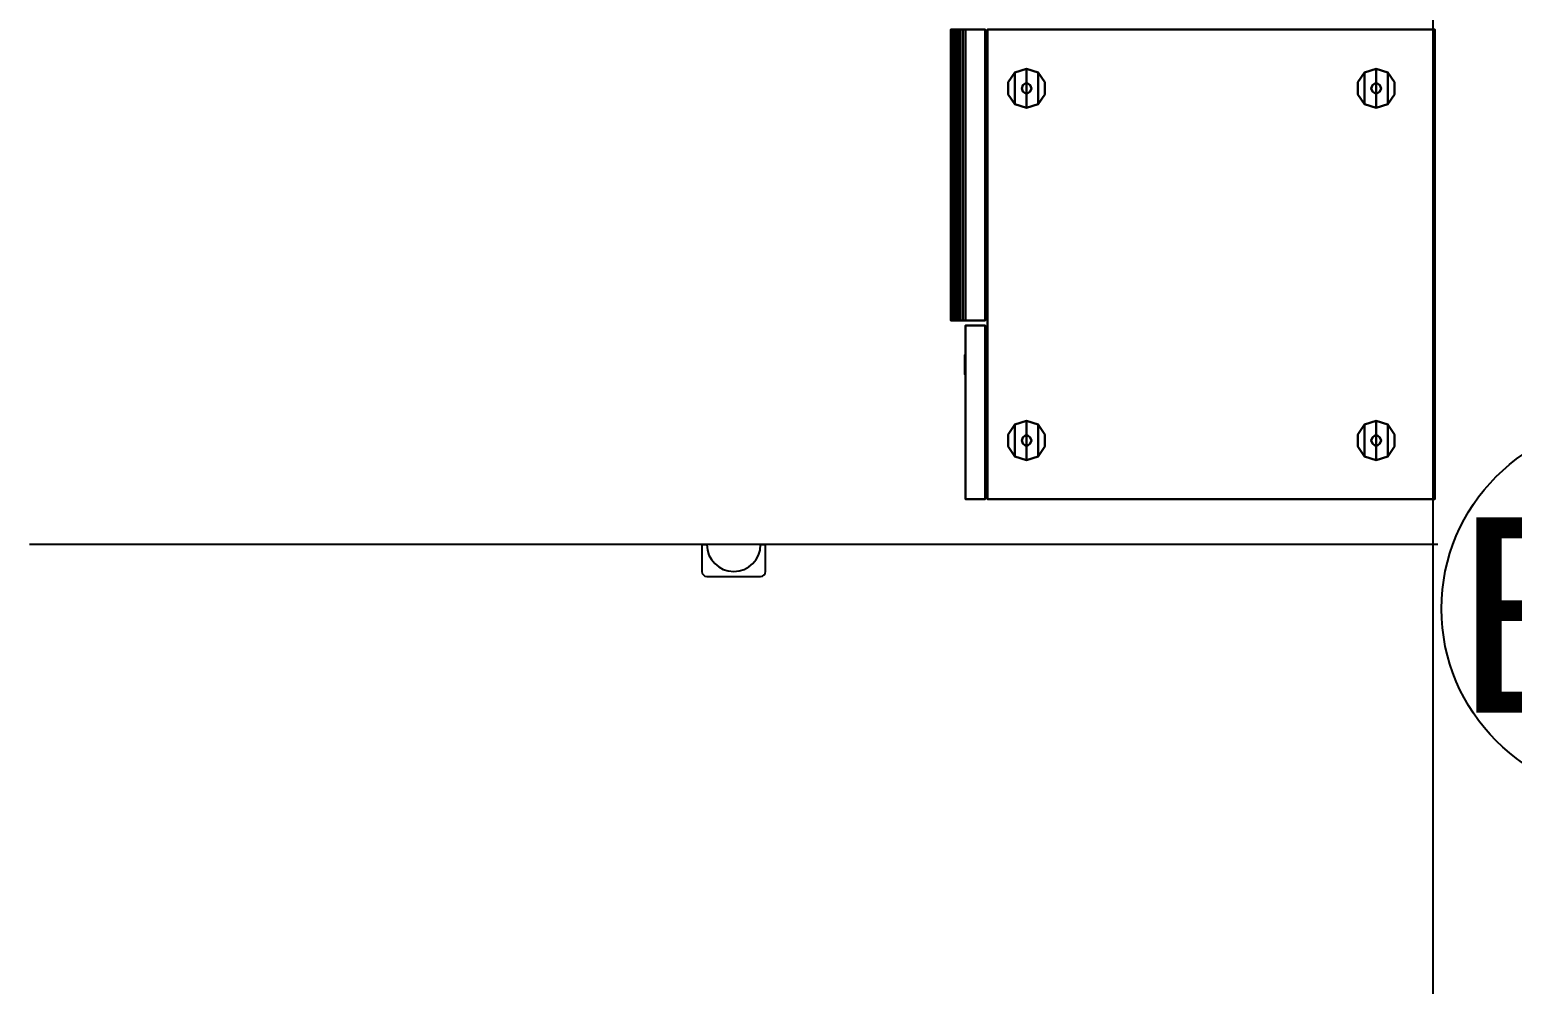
# Model space of a CAD drawing. Header units: inches. Extents: x 23 to 6400, y -2214 to 4412.
# Drawn here: x 1785 to 1860.8, y 1270 to 1318.8 of the extents above; entities that cross this region are included whole.
import ezdxf
from ezdxf.enums import TextEntityAlignment as Align

# ---------------------------------------------------------------- set-up
doc = ezdxf.new("R2010")
doc.units = ezdxf.units.IN
doc.header["$LTSCALE"] = 96
doc.header["$MEASUREMENT"] = 0
doc.layers.add('A-FURN-EXIST', color=33, linetype='Continuous')
doc.layers.add('A-Powr-Exst', color=15, linetype='Continuous')
doc.styles.add('OTJ_Title1', font='swiss.ttf')

# ---------------------------------------------------------------- blocks, each defined once
blk = doc.blocks.new('A$C39A66B45')
blk.add_circle((16.79, 9.555), 9.555)
at = {"color": 0, "linetype": 'ByBlock', "lineweight": -2, "style": 'OTJ_Title1', "flags": 8}
blk.add_attdef('CODE', text='', height=8, dxfattribs=at).set_placement((16.79, 9.233), align=Align.MIDDLE)
blk = doc.blocks.new('A$C1C1D4BE0 (5)')
at = {"color": 0}
for p, q in [((246.566, 103.112, 27.25), (246.566, 175.112, 27.25)), ((244.941, 140.487, 27.25), (244.941, 137.737, 27.25)), ((246.566, 140.737, 27.25), (245.191, 140.737, 27.25)), ((246.566, 140.737, 27.25), (246.566, 140.487, 27.25)), ((245.191, 137.487, 27.25), (246.566, 137.487, 27.25)), ((246.566, 137.737, 27.25), (246.566, 137.487, 27.25))]:
    blk.add_line(p, q, dxfattribs=at)
blk.add_lwpolyline([(328.671, 95.402), (108.566, 95.402), (108.566, 103.357), (328.671, 103.357)], close=True)
for centre, radius, start, end in [((245.191, 140.487, 27.25), 0.25, 90, 180), ((246.566, 139.112, 27.25), 1.375, 90, 270), ((245.191, 137.737, 27.25), 0.25, 180, 270)]:
    blk.add_arc(centre, radius, start, end, dxfattribs=at)
at = {"color": 0, "flags": 1}
for tag, p, height, rotation in [('CAPPN', (246.566, 175.112, 27.25), 0.001, 180), ('CAPMG', (246.566, 175.112, 27.25), 0.001, 180), ('CAPMC', (246.566, 175.112, 27.25), 0.001, 180), ('CAPQT', (246.566, 175.112, 27.25), 0.001, 180), ('CAPDH', (246.566, 175.112, 27.25), 0.001, 180), ('CAPGC', (246.566, 175.112, 27.25), 0.001, 180), ('CAPPN', (345.797, 144.907, 28.25), 0.001, 239.73323), ('CAPMG', (345.797, 144.907, 28.25), 0.001, 239.73323), ('CAPMC', (345.797, 144.907, 28.25), 0.001, 239.73323), ('CAPDH', (345.797, 144.907, 28.25), 0.001, 239.73323), ('CAPGC', (345.797, 144.907, 28.25), 0.001, 239.73323), ('CAPQT', (345.797, 144.907, 28.25), 0.001, 239.73323), ('CAPPN', (246.566, 103.112, 27.25), 0.001, 180), ('CAPMG', (246.566, 103.112, 27.25), 0.001, 180), ('CAPMC', (246.566, 103.112, 27.25), 0.001, 180), ('CAPQT', (246.566, 103.112, 27.25), 0.001, 180), ('CAPDH', (246.566, 103.112, 27.25), 0.001, 180), ('CAPGC', (246.566, 103.112, 27.25), 0.001, 180), ('CAPTG', (272.889, 103.264), 2.5, 180), ('CAPPN', (272.889, 103.264), 0.001, 180), ('CAPMG', (272.889, 103.264), 0.001, 180), ('CAPMC', (272.889, 103.264), 0.001, 180), ('CAPQT', (272.889, 103.264), 0.001, 180), ('CAPDH', (272.889, 103.264), 0.001, 180), ('CAPGC', (272.889, 103.264), 0.001, 180), ('CAPPN', (246.566, 95.647, -27.25), 0.001, 270), ('CAPMG', (246.566, 95.647, -27.25), 0.001, 270), ('CAPMC', (246.566, 95.647, -27.25), 0.001, 270), ('CAPQT', (246.566, 95.647, -27.25), 0.001, 270), ('CAPDH', (246.566, 95.647, -27.25), 0.001, 270), ('CAPGC', (246.566, 95.647, -27.25), 0.001, 270), ('CAPPN', (351.907, 58.005, 28.25), 0.001, 120), ('CAPMG', (351.907, 58.005, 28.25), 0.001, 120), ('CAPMC', (351.907, 58.005, 28.25), 0.001, 120), ('CAPQT', (351.907, 58.005, 28.25), 0.001, 120), ('CAPDH', (351.907, 58.005, 28.25), 0.001, 120), ('CAPGC', (351.907, 58.005, 28.25), 0.001, 120), ('CAPPN', (364.149, 37.203), 0.001, 120.80365), ('CAPMG', (364.149, 37.203), 0.001, 120.80365), ('CAPMC', (364.149, 37.203), 0.001, 120.80365), ('CAPQT', (364.149, 37.203), 0.001, 120.80365), ('CAPDH', (364.149, 37.203), 0.001, 120.80365), ('CAPGC', (364.149, 37.203), 0.001, 120.80365), ('CAPPN', (358.55, 33.971), 0.001, 119.19635), ('CAPMG', (358.55, 33.971), 0.001, 119.19635), ('CAPMC', (358.55, 33.971), 0.001, 119.19635), ('CAPDH', (358.55, 33.971), 0.001, 119.19635), ('CAPGC', (358.55, 33.971), 0.001, 119.19635), ('CAPQT', (358.55, 33.971), 0.001, 119.19635)]:
    blk.add_attdef(tag, p, '', height=height, rotation=rotation, dxfattribs=at)
for tag, p, height in [('CAPTG', (249.083, 96.112), 2.5), ('CAPTG', (273.083, 96.112, 28.25), 2.5), ('CAPPN', (249.083, 96.112), 0.001), ('CAPMG', (249.083, 96.112), 0.001), ('CAPMC', (249.083, 96.112), 0.001), ('CAPQT', (249.083, 96.112), 0.001), ('CAPDH', (249.083, 96.112), 0.001), ('CAPGC', (249.083, 96.112), 0.001), ('CAPPN', (273.083, 96.112, 28.25), 0.001), ('CAPMG', (273.083, 96.112, 28.25), 0.001), ('CAPMC', (273.083, 96.112, 28.25), 0.001), ('CAPQT', (273.083, 96.112, 28.25), 0.001), ('CAPDH', (273.083, 96.112, 28.25), 0.001), ('CAPGC', (273.083, 96.112, 28.25), 0.001)]:
    blk.add_attdef(tag, p, '', height=height, dxfattribs=at)
at = {"color": 0}
mesh = blk.add_polyface(dxfattribs=at)
corners = [(272.889, 127.389, 47.094), (272.889, 127.42, 47.344), (272.889, 127.264, 47.375), (272.889, 127.264, 47.125), (272.889, 127.545, 47.094), (272.889, 127.577, 47.281), (272.889, 127.92, 46.938), (272.889, 128.014, 47.031), (272.889, 127.889, 47.156), (272.889, 127.795, 47), (272.889, 128.014, 46.938), (272.889, 128.014, 46.969), (272.889, 127.952, 46.906), (272.889, 127.67, 47.031), (272.889, 127.733, 47.219), (272.889, 126.264, 47.125), (272.889, 126.264, 47.375), (258.014, 127.889, 47.156), (258.014, 128.014, 47.031), (258.014, 127.92, 46.938), (258.014, 127.795, 47), (258.014, 128.014, 46.969), (258.014, 128.014, 46.938), (258.014, 127.952, 46.906), (258.014, 127.67, 47.031), (258.014, 127.733, 47.219), (258.014, 127.264, 47.375), (258.014, 127.42, 47.344), (258.014, 127.389, 47.094), (258.014, 127.264, 47.125), (258.014, 127.577, 47.281), (258.014, 127.545, 47.094), (258.014, 126.264, 47.125), (258.014, 126.264, 47.375)]
mesh.append_faces([[corners[k] for k in face] for face in [(10, 11, 7, 12), (18, 21, 22, 23), (16, 2, 26, 33), (3, 15, 32, 29), (6, 9, 20, 19), (9, 13, 24, 20), (13, 4, 31, 24), (4, 0, 28, 31), (0, 3, 29, 28), (18, 17, 8, 7), (27, 26, 2, 1), (10, 12, 23, 22), (12, 6, 19, 23)]], dxfattribs={"color": 0})
mesh.append_faces([[corners[k] for k in face] for face in [(26, 29, 32, 33), (11, 21, 18, 7)]], dxfattribs={"vtx0": -1, "color": 0})
mesh.append_faces([[corners[k] for k in face] for face in [(0, 1, 2, 3), (6, 7, 8, 9), (17, 20, 24, 25), (30, 31, 28, 27), (25, 24, 31, 30)]], dxfattribs={"vtx0": -1, "vtx2": -1, "color": 0})
mesh.append_faces([[corners[k] for k in face] for face in [(15, 3, 2, 16), (23, 19, 18, 18), (17, 25, 14, 8)]], dxfattribs={"vtx1": -1, "color": 0})
mesh.append_faces([[corners[k] for k in face] for face in [(0, 4, 5, 1), (13, 9, 8, 14), (4, 13, 14, 5), (17, 18, 19, 20), (26, 27, 28, 29), (25, 30, 5, 14)]], dxfattribs={"vtx1": -1, "vtx3": -1, "color": 0})
mesh.append_faces([[corners[k] for k in face] for face in [(6, 12, 7, 7), (30, 27, 1, 5), (11, 10, 22, 21)]], dxfattribs={"vtx3": -1, "color": 0})
mesh = blk.add_polyface(dxfattribs=at)
corners = [(272.889, 127.389, 35.375), (272.889, 127.42, 35.594), (272.889, 127.264, 35.625), (272.889, 127.264, 35.375), (272.889, 127.545, 35.344), (272.889, 127.577, 35.531), (272.889, 127.92, 35.188), (272.889, 128.014, 35.313), (272.889, 127.889, 35.406), (272.889, 127.795, 35.25), (272.889, 128.014, 35.188), (272.889, 128.014, 35.25), (272.889, 127.952, 35.188), (272.889, 127.67, 35.313), (272.889, 127.733, 35.469), (272.889, 126.264, 35.375), (272.889, 126.264, 35.625), (258.014, 127.889, 35.406), (258.014, 128.014, 35.313), (258.014, 127.92, 35.188), (258.014, 127.795, 35.25), (258.014, 128.014, 35.25), (258.014, 128.014, 35.188), (258.014, 127.952, 35.188), (258.014, 127.67, 35.313), (258.014, 127.733, 35.469), (258.014, 127.264, 35.625), (258.014, 127.42, 35.594), (258.014, 127.389, 35.375), (258.014, 127.264, 35.375), (258.014, 127.577, 35.531), (258.014, 127.545, 35.344), (258.014, 126.264, 35.375), (258.014, 126.264, 35.625)]
mesh.append_faces([[corners[k] for k in face] for face in [(10, 11, 7, 12), (18, 21, 22, 23), (16, 2, 26, 33), (13, 4, 31, 24), (4, 0, 28, 31), (18, 17, 8, 7), (27, 26, 2, 1)]], dxfattribs={"color": 0})
mesh.append_faces([[corners[k] for k in face] for face in [(26, 29, 32, 33), (11, 21, 18, 7)]], dxfattribs={"vtx0": -1, "color": 0})
mesh.append_faces([[corners[k] for k in face] for face in [(0, 1, 2, 3), (6, 7, 8, 9), (17, 20, 24, 25), (30, 31, 28, 27), (25, 24, 31, 30)]], dxfattribs={"vtx0": -1, "vtx2": -1, "color": 0})
mesh.append_faces([[corners[k] for k in face] for face in [(15, 3, 2, 16), (23, 19, 18, 18), (6, 9, 20, 19), (0, 3, 29, 28), (17, 25, 14, 8), (10, 12, 23, 22)]], dxfattribs={"vtx1": -1, "color": 0})
mesh.append_faces([[corners[k] for k in face] for face in [(0, 4, 5, 1), (13, 9, 8, 14), (4, 13, 14, 5), (17, 18, 19, 20), (26, 27, 28, 29), (25, 30, 5, 14)]], dxfattribs={"vtx1": -1, "vtx3": -1, "color": 0})
mesh.append_faces([[corners[k] for k in face] for face in [(6, 12, 7, 7), (3, 15, 32, 29), (9, 13, 24, 20), (30, 27, 1, 5), (11, 10, 22, 21), (12, 6, 19, 23)]], dxfattribs={"vtx3": -1, "color": 0})
mesh = blk.add_polyface(dxfattribs=at)
corners = [(272.889, 127.389, 23.625), (272.889, 127.42, 23.844), (272.889, 127.264, 23.875), (272.889, 127.264, 23.625), (272.889, 127.545, 23.594), (272.889, 127.577, 23.813), (272.889, 127.92, 23.438), (272.889, 128.014, 23.563), (272.889, 127.889, 23.656), (272.889, 127.795, 23.5), (272.889, 128.014, 23.438), (272.889, 128.014, 23.5), (272.889, 127.952, 23.438), (272.889, 127.67, 23.563), (272.889, 127.733, 23.75), (272.889, 126.264, 23.625), (272.889, 126.264, 23.875), (258.014, 127.889, 23.656), (258.014, 128.014, 23.563), (258.014, 127.92, 23.438), (258.014, 127.795, 23.5), (258.014, 128.014, 23.5), (258.014, 128.014, 23.438), (258.014, 127.952, 23.438), (258.014, 127.67, 23.563), (258.014, 127.733, 23.75), (258.014, 127.264, 23.875), (258.014, 127.42, 23.844), (258.014, 127.389, 23.625), (258.014, 127.264, 23.625), (258.014, 127.577, 23.813), (258.014, 127.545, 23.594), (258.014, 126.264, 23.625), (258.014, 126.264, 23.875)]
mesh.append_faces([[corners[k] for k in face] for face in [(10, 11, 7, 12), (18, 21, 22, 23), (16, 2, 26, 33), (13, 4, 31, 24), (4, 0, 28, 31), (18, 17, 8, 7), (17, 25, 14, 8), (25, 30, 5, 14)]], dxfattribs={"color": 0})
mesh.append_faces([[corners[k] for k in face] for face in [(26, 29, 32, 33), (11, 21, 18, 7)]], dxfattribs={"vtx0": -1, "color": 0})
mesh.append_faces([[corners[k] for k in face] for face in [(0, 1, 2, 3), (6, 7, 8, 9), (17, 20, 24, 25), (30, 31, 28, 27), (25, 24, 31, 30)]], dxfattribs={"vtx0": -1, "vtx2": -1, "color": 0})
mesh.append_faces([[corners[k] for k in face] for face in [(15, 3, 2, 16), (23, 19, 18, 18), (6, 9, 20, 19), (0, 3, 29, 28), (30, 27, 1, 5), (10, 12, 23, 22)]], dxfattribs={"vtx1": -1, "color": 0})
mesh.append_faces([[corners[k] for k in face] for face in [(0, 4, 5, 1), (13, 9, 8, 14), (4, 13, 14, 5), (17, 18, 19, 20), (26, 27, 28, 29)]], dxfattribs={"vtx1": -1, "vtx3": -1, "color": 0})
mesh.append_faces([[corners[k] for k in face] for face in [(6, 12, 7, 7), (3, 15, 32, 29), (9, 13, 24, 20), (27, 26, 2, 1), (11, 10, 22, 21), (12, 6, 19, 23)]], dxfattribs={"vtx3": -1, "color": 0})
mesh = blk.add_polyface(dxfattribs=at)
corners = [(272.889, 126.264, 11.875), (272.889, 127.264, 11.875), (272.889, 127.264, 12.125), (272.889, 126.264, 12.125), (272.889, 127.389, 11.875), (272.889, 127.42, 12.094), (272.889, 127.92, 11.688), (272.889, 128.014, 11.813), (272.889, 127.889, 11.906), (272.889, 127.795, 11.75), (272.889, 128.014, 11.719), (272.889, 128.014, 11.75), (272.889, 127.952, 11.688), (272.889, 127.67, 11.813), (272.889, 127.733, 12), (272.889, 127.545, 11.844), (272.889, 127.577, 12.063), (258.014, 127.889, 11.906), (258.014, 128.014, 11.813), (258.014, 127.92, 11.688), (258.014, 127.795, 11.75), (258.014, 128.014, 11.75), (258.014, 128.014, 11.719), (258.014, 127.952, 11.688), (258.014, 127.264, 12.125), (258.014, 127.264, 11.875), (258.014, 126.264, 11.875), (258.014, 126.264, 12.125), (258.014, 127.42, 12.094), (258.014, 127.389, 11.875), (258.014, 127.577, 12.063), (258.014, 127.545, 11.844), (258.014, 127.733, 12), (258.014, 127.67, 11.813)]
mesh.append_faces([[corners[k] for k in face] for face in [(10, 11, 7, 12), (18, 21, 22, 23), (3, 2, 24, 27), (32, 30, 16, 14), (13, 15, 31, 33), (15, 4, 29, 31), (18, 17, 8, 7), (10, 12, 23, 22), (12, 6, 19, 23), (17, 32, 14, 8)]], dxfattribs={"color": 0})
mesh.append_faces([[corners[k] for k in face] for face in [(24, 25, 26, 27), (11, 21, 18, 7)]], dxfattribs={"vtx0": -1, "color": 0})
mesh.append_faces([[corners[k] for k in face] for face in [(4, 5, 2, 1), (6, 7, 8, 9), (30, 31, 29, 28), (32, 33, 31, 30), (17, 20, 33, 32)]], dxfattribs={"vtx0": -1, "vtx2": -1, "color": 0})
mesh.append_faces([[corners[k] for k in face] for face in [(0, 1, 2, 3), (23, 19, 18, 18), (30, 28, 5, 16), (6, 9, 20, 19), (4, 1, 25, 29)]], dxfattribs={"vtx1": -1, "color": 0})
mesh.append_faces([[corners[k] for k in face] for face in [(13, 9, 8, 14), (15, 13, 14, 16), (4, 15, 16, 5), (17, 18, 19, 20), (24, 28, 29, 25)]], dxfattribs={"vtx1": -1, "vtx3": -1, "color": 0})
mesh.append_faces([[corners[k] for k in face] for face in [(6, 12, 7, 7), (28, 24, 2, 5), (1, 0, 26, 25), (9, 13, 33, 20), (11, 10, 22, 21)]], dxfattribs={"vtx3": -1, "color": 0})
mesh = blk.add_polyface(dxfattribs=at)
corners = [(257.764, 127.264, 63.531), (248.889, 127.264, 63.531), (248.889, 126.264, 63.531), (257.764, 126.264, 63.531), (248.889, 126.264, 0.5), (248.889, 127.264, 0.5), (257.764, 127.264, 0.5), (257.764, 126.264, 0.5)]
mesh.append_faces([[corners[k] for k in face] for face in [(0, 1, 2, 3), (4, 2, 1, 5), (0, 6, 5, 1), (7, 6, 0, 3), (6, 7, 4, 5)]], dxfattribs={"color": 0})
mesh = blk.add_polyface(dxfattribs=at)
corners = [(256.201, 127.295, 49.719), (255.514, 127.295, 49.063), (255.326, 127.295, 49.219), (256.014, 127.295, 49.906), (256.264, 127.295, 49.469), (255.764, 127.295, 48.969), (256.201, 127.295, 49.219), (256.014, 127.295, 49.063), (255.514, 127.295, 49.906), (255.764, 127.295, 49.969), (255.264, 127.295, 49.469), (255.326, 127.295, 49.719)]
mesh.append_faces([[corners[k] for k in face] for face in [(0, 1, 2, 3), (4, 5, 1, 0), (3, 2, 10, 9)]], dxfattribs={"vtx0": -1, "vtx2": -1, "color": 0})
mesh.append_faces([[corners[k] for k in face] for face in [(8, 9, 10, 11)]], dxfattribs={"vtx1": -1, "color": 0})
mesh.append_faces([[corners[k] for k in face] for face in [(6, 7, 5, 4)]], dxfattribs={"vtx2": -1, "color": 0})
mesh = blk.add_polyface(dxfattribs=at)
corners = [(272.889, 126.264, 35.75), (272.889, 127.264, 35.75), (272.889, 127.264, 47.125), (272.889, 126.264, 47.125), (258.014, 126.264, 35.75), (258.014, 126.264, 47.125), (258.014, 127.264, 47.125), (258.014, 127.264, 35.75)]
mesh.append_faces([[corners[k] for k in face] for face in [(0, 1, 2, 3), (4, 5, 6, 7), (2, 6, 5, 3), (1, 0, 4, 7), (2, 1, 7, 6)]], dxfattribs={"color": 0})
mesh = blk.add_polyface(dxfattribs=at)
corners = [(272.889, 126.264, 47.469), (272.889, 127.264, 47.469), (272.889, 127.264, 63.531), (272.889, 126.264, 63.531), (258.014, 126.264, 47.469), (258.014, 126.264, 63.531), (258.014, 127.264, 63.531), (258.014, 127.264, 47.469)]
mesh.append_faces([[corners[k] for k in face] for face in [(0, 1, 2, 3), (4, 5, 6, 7), (2, 6, 5, 3), (1, 0, 4, 7), (2, 1, 7, 6)]], dxfattribs={"color": 0})
mesh = blk.add_polyface(dxfattribs=at)
corners = [(272.889, 126.264, 12.25), (272.889, 127.264, 12.25), (272.889, 127.264, 23.625), (272.889, 126.264, 23.625), (258.014, 126.264, 12.25), (258.014, 126.264, 23.625), (258.014, 127.264, 23.625), (258.014, 127.264, 12.25)]
mesh.append_faces([[corners[k] for k in face] for face in [(0, 1, 2, 3), (4, 5, 6, 7), (2, 6, 5, 3), (1, 0, 4, 7), (2, 1, 7, 6)]], dxfattribs={"color": 0})
mesh = blk.add_polyface(dxfattribs=at)
corners = [(272.889, 126.264, 0.5), (272.889, 127.264, 0.5), (272.889, 127.264, 11.875), (272.889, 126.264, 11.875), (258.014, 126.264, 0.5), (258.014, 126.264, 11.875), (258.014, 127.264, 11.875), (258.014, 127.264, 0.5)]
mesh.append_faces([[corners[k] for k in face] for face in [(0, 1, 2, 3), (4, 5, 6, 7), (2, 6, 5, 3), (1, 0, 4, 7), (2, 1, 7, 6)]], dxfattribs={"color": 0})
mesh = blk.add_polyface(dxfattribs=at)
corners = [(272.889, 126.264, 24), (272.889, 127.264, 24), (272.889, 127.264, 35.375), (272.889, 126.264, 35.375), (258.014, 126.264, 24), (258.014, 126.264, 35.375), (258.014, 127.264, 35.375), (258.014, 127.264, 24)]
mesh.append_faces([[corners[k] for k in face] for face in [(0, 1, 2, 3), (4, 5, 6, 7), (2, 6, 5, 3), (1, 0, 4, 7), (2, 1, 7, 6)]], dxfattribs={"color": 0})
mesh = blk.add_polyface(dxfattribs=at)
corners = [(272.889, 103.264, 63.531), (272.889, 103.264, 0.5), (272.889, 126.139, 0.5), (272.889, 126.139, 63.531), (248.889, 103.264, 0.5), (248.889, 103.264, 63.531), (248.889, 126.139, 63.531), (248.889, 126.139, 0.5)]
mesh.append_faces([[corners[k] for k in face] for face in [(0, 1, 2, 3), (4, 5, 6, 7), (3, 6, 5, 0), (1, 0, 5, 4), (2, 7, 6, 3)]], dxfattribs={"color": 0})
mesh = blk.add_polyface(dxfattribs=at)
corners = [(251.576, 125.077, 0.125), (252.201, 125.077, 0.125), (252.201, 125.077), (251.576, 125.077), (252.701, 124.733, 0.125), (252.701, 124.733), (252.889, 124.139, 0.125), (252.701, 123.545, 0.125), (252.701, 123.545), (252.889, 124.139), (252.201, 123.202, 0.125), (251.576, 123.202, 0.125), (251.576, 123.202), (252.201, 123.202), (251.076, 123.545, 0.125), (250.889, 124.139, 0.125), (250.889, 124.139), (251.076, 123.545), (251.076, 124.733, 0.125), (251.076, 124.733)]
mesh.append_faces([[corners[k] for k in face] for face in [(0, 1, 2, 3), (1, 4, 5, 2), (6, 7, 8, 9), (10, 11, 12, 13), (7, 10, 13, 8), (4, 6, 9, 5), (14, 15, 16, 17), (15, 18, 19, 16), (18, 0, 3, 19), (11, 14, 17, 12)]], dxfattribs={"color": 0})
mesh.append_faces([[corners[k] for k in face] for face in [(4, 18, 15, 6)]], dxfattribs={"vtx0": -1, "vtx2": -1, "color": 0})
mesh.append_faces([[corners[k] for k in face] for face in [(10, 7, 14, 11)]], dxfattribs={"vtx1": -1, "color": 0})
mesh.append_faces([[corners[k] for k in face] for face in [(7, 6, 15, 14)]], dxfattribs={"vtx1": -1, "vtx3": -1, "color": 0})
mesh.append_faces([[corners[k] for k in face] for face in [(1, 0, 18, 4)]], dxfattribs={"vtx2": -1, "color": 0})
mesh = blk.add_polyface(dxfattribs=at)
corners = [(251.733, 123.952, 0.125), (251.733, 123.952, 0.5), (251.639, 124.077, 0.5), (251.639, 124.077, 0.125), (251.889, 123.889, 0.125), (251.889, 123.889, 0.5), (252.045, 123.952, 0.5), (252.045, 123.952, 0.125), (252.139, 124.077, 0.125), (252.139, 124.077, 0.5), (252.139, 124.202, 0.5), (252.139, 124.202, 0.125), (252.045, 124.327, 0.125), (252.045, 124.327, 0.5), (251.639, 124.202, 0.125), (251.639, 124.202, 0.5), (251.733, 124.327, 0.5), (251.733, 124.327, 0.125), (251.889, 124.389, 0.5), (251.889, 124.389, 0.125)]
mesh.append_faces([[corners[k] for k in face] for face in [(0, 1, 2, 3), (4, 5, 1, 0), (6, 7, 8, 9), (5, 4, 7, 6), (10, 11, 12, 13), (14, 15, 16, 17), (17, 16, 18, 19), (13, 12, 19, 18), (3, 2, 15, 14), (9, 8, 11, 10)]], dxfattribs={"color": 0})
mesh = blk.add_polyface(dxfattribs=at)
corners = [(270.201, 123.202, 0.125), (269.576, 123.202, 0.125), (269.576, 123.202), (270.201, 123.202), (269.076, 123.545, 0.125), (268.889, 124.139, 0.125), (268.889, 124.139), (269.076, 123.545), (269.576, 125.077, 0.125), (270.201, 125.077, 0.125), (270.201, 125.077), (269.576, 125.077), (269.076, 124.733, 0.125), (269.076, 124.733), (270.889, 124.139, 0.125), (270.701, 123.545, 0.125), (270.701, 123.545), (270.889, 124.139), (270.701, 124.733, 0.125), (270.701, 124.733)]
mesh.append_faces([[corners[k] for k in face] for face in [(0, 1, 2, 3), (4, 5, 6, 7), (1, 4, 7, 2), (8, 9, 10, 11), (12, 8, 11, 13), (5, 12, 13, 6), (14, 15, 16, 17), (18, 14, 17, 19), (9, 18, 19, 10), (15, 0, 3, 16)]], dxfattribs={"color": 0})
mesh.append_faces([[corners[k] for k in face] for face in [(18, 12, 5, 14)]], dxfattribs={"vtx0": -1, "vtx2": -1, "color": 0})
mesh.append_faces([[corners[k] for k in face] for face in [(0, 15, 4, 1)]], dxfattribs={"vtx1": -1, "color": 0})
mesh.append_faces([[corners[k] for k in face] for face in [(15, 14, 5, 4)]], dxfattribs={"vtx1": -1, "vtx3": -1, "color": 0})
mesh.append_faces([[corners[k] for k in face] for face in [(9, 8, 12, 18)]], dxfattribs={"vtx2": -1, "color": 0})
mesh = blk.add_polyface(dxfattribs=at)
corners = [(270.045, 123.952, 0.5), (270.045, 123.952, 0.125), (270.139, 124.077, 0.125), (270.139, 124.077, 0.5), (269.889, 123.889, 0.5), (269.889, 123.889, 0.125), (269.733, 123.952, 0.125), (269.733, 123.952, 0.5), (269.639, 124.077, 0.5), (269.639, 124.077, 0.125), (269.639, 124.202, 0.125), (269.639, 124.202, 0.5), (269.733, 124.327, 0.5), (269.733, 124.327, 0.125), (270.139, 124.202, 0.5), (270.139, 124.202, 0.125), (270.045, 124.327, 0.125), (270.045, 124.327, 0.5), (269.889, 124.389, 0.125), (269.889, 124.389, 0.5)]
mesh.append_faces([[corners[k] for k in face] for face in [(0, 1, 2, 3), (4, 5, 1, 0), (6, 7, 8, 9), (5, 4, 7, 6), (10, 11, 12, 13), (14, 15, 16, 17), (17, 16, 18, 19), (13, 12, 19, 18), (9, 8, 11, 10), (3, 2, 15, 14)]], dxfattribs={"color": 0})
mesh = blk.add_polyface(dxfattribs=at)
corners = [(252.201, 105.327, 0.125), (251.576, 105.327, 0.125), (251.576, 105.327), (252.201, 105.327), (252.701, 105.67, 0.125), (252.701, 105.67), (251.076, 105.67, 0.125), (251.076, 105.67), (251.576, 107.202, 0.125), (252.201, 107.202, 0.125), (252.201, 107.202), (251.576, 107.202), (252.701, 106.858, 0.125), (252.889, 106.264, 0.125), (252.889, 106.264), (252.701, 106.858), (250.889, 106.264, 0.125), (251.076, 106.858, 0.125), (251.076, 106.858), (250.889, 106.264)]
mesh.append_faces([[corners[k] for k in face] for face in [(0, 1, 2, 3), (4, 0, 3, 5), (1, 6, 7, 2), (8, 9, 10, 11), (12, 13, 14, 15), (9, 12, 15, 10), (16, 17, 18, 19), (17, 8, 11, 18), (13, 4, 5, 14), (6, 16, 19, 7)]], dxfattribs={"color": 0})
mesh.append_faces([[corners[k] for k in face] for face in [(12, 17, 16, 13)]], dxfattribs={"vtx0": -1, "vtx2": -1, "color": 0})
mesh.append_faces([[corners[k] for k in face] for face in [(0, 4, 6, 1)]], dxfattribs={"vtx1": -1, "color": 0})
mesh.append_faces([[corners[k] for k in face] for face in [(4, 13, 16, 6)]], dxfattribs={"vtx1": -1, "vtx3": -1, "color": 0})
mesh.append_faces([[corners[k] for k in face] for face in [(9, 8, 17, 12)]], dxfattribs={"vtx2": -1, "color": 0})
mesh = blk.add_polyface(dxfattribs=at)
corners = [(270.201, 105.327, 0.125), (269.576, 105.327, 0.125), (269.576, 105.327), (270.201, 105.327), (269.076, 105.67, 0.125), (269.076, 105.67), (270.701, 105.67, 0.125), (270.701, 105.67), (268.889, 106.264, 0.125), (269.076, 106.858, 0.125), (269.076, 106.858), (268.889, 106.264), (269.576, 107.202, 0.125), (270.201, 107.202, 0.125), (270.201, 107.202), (269.576, 107.202), (270.701, 106.858, 0.125), (270.889, 106.264, 0.125), (270.889, 106.264), (270.701, 106.858)]
mesh.append_faces([[corners[k] for k in face] for face in [(0, 1, 2, 3), (1, 4, 5, 2), (6, 0, 3, 7), (8, 9, 10, 11), (12, 13, 14, 15), (9, 12, 15, 10), (16, 17, 18, 19), (13, 16, 19, 14), (17, 6, 7, 18), (4, 8, 11, 5)]], dxfattribs={"color": 0})
mesh.append_faces([[corners[k] for k in face] for face in [(16, 9, 8, 17)]], dxfattribs={"vtx0": -1, "vtx2": -1, "color": 0})
mesh.append_faces([[corners[k] for k in face] for face in [(0, 6, 4, 1)]], dxfattribs={"vtx1": -1, "color": 0})
mesh.append_faces([[corners[k] for k in face] for face in [(6, 17, 8, 4)]], dxfattribs={"vtx1": -1, "vtx3": -1, "color": 0})
mesh.append_faces([[corners[k] for k in face] for face in [(13, 12, 9, 16)]], dxfattribs={"vtx2": -1, "color": 0})
mesh = blk.add_polyface(dxfattribs=at)
corners = [(251.639, 106.202, 0.125), (251.639, 106.202, 0.5), (251.639, 106.327, 0.5), (251.639, 106.327, 0.125), (251.733, 106.077, 0.125), (251.733, 106.077, 0.5), (251.733, 106.452, 0.5), (251.733, 106.452, 0.125), (251.889, 106.014, 0.125), (251.889, 106.014, 0.5), (251.889, 106.514, 0.5), (251.889, 106.514, 0.125), (252.139, 106.202, 0.5), (252.139, 106.202, 0.125), (252.139, 106.327, 0.125), (252.139, 106.327, 0.5), (252.045, 106.077, 0.5), (252.045, 106.077, 0.125), (252.045, 106.452, 0.125), (252.045, 106.452, 0.5)]
mesh.append_faces([[corners[k] for k in face] for face in [(0, 1, 2, 3), (4, 5, 1, 0), (3, 2, 6, 7), (8, 9, 5, 4), (7, 6, 10, 11), (12, 13, 14, 15), (16, 17, 13, 12), (15, 14, 18, 19), (9, 8, 17, 16), (19, 18, 11, 10)]], dxfattribs={"color": 0})
mesh = blk.add_polyface(dxfattribs=at)
corners = [(270.139, 106.202, 0.5), (270.139, 106.202, 0.125), (270.139, 106.327, 0.125), (270.139, 106.327, 0.5), (270.045, 106.077, 0.5), (270.045, 106.077, 0.125), (270.045, 106.452, 0.125), (270.045, 106.452, 0.5), (269.889, 106.014, 0.5), (269.889, 106.014, 0.125), (269.889, 106.514, 0.125), (269.889, 106.514, 0.5), (269.639, 106.202, 0.125), (269.639, 106.202, 0.5), (269.639, 106.327, 0.5), (269.639, 106.327, 0.125), (269.733, 106.077, 0.125), (269.733, 106.077, 0.5), (269.733, 106.452, 0.5), (269.733, 106.452, 0.125)]
mesh.append_faces([[corners[k] for k in face] for face in [(0, 1, 2, 3), (4, 5, 1, 0), (3, 2, 6, 7), (8, 9, 5, 4), (7, 6, 10, 11), (12, 13, 14, 15), (16, 17, 13, 12), (15, 14, 18, 19), (9, 8, 17, 16), (19, 18, 11, 10)]], dxfattribs={"color": 0})

msp = doc.modelspace()

# ---------------------------------------------------------------- block references
at = {"layer": 'A-FURN-EXIST', "rotation": 90}
msp.add_blockref('A$C1C1D4BE0 (5)', (1960.108, 1045.958), dxfattribs=at)
at = {"layer": 'A-Powr-Exst', "color": 15, "linetype": 'Continuous', "lineweight": -3}
ref = msp.add_blockref('A$C39A66B45', (1849.952, 1279.692), dxfattribs=at)
ref.add_attrib('CODE', 'BF', dxfattribs={"layer": '0', "color": 0, "linetype": 'ByBlock', "lineweight": -2, "height": 10, "style": 'OTJ_Title1', "flags": 8}).set_placement((1866.743, 1288.925), align=Align.MIDDLE)

doc.saveas('drawing.dxf')
